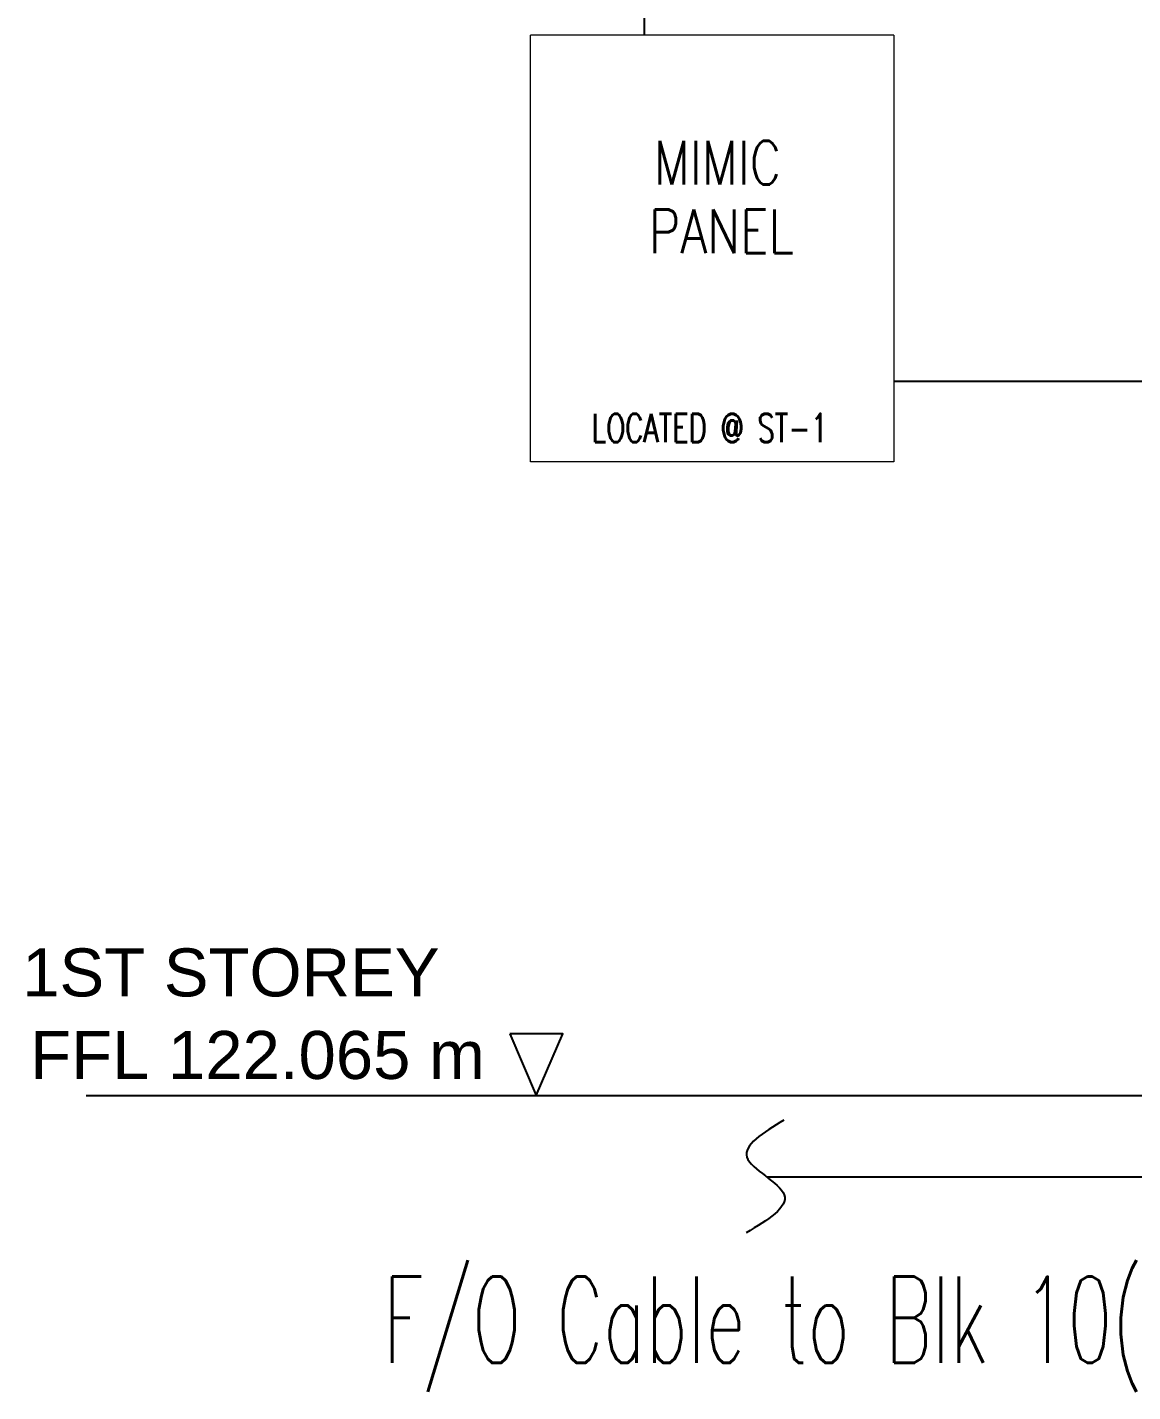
# Model space of a CAD drawing. Header units: millimetres. Extents: x 71430 to 138625, y 8510 to 33475.
# Drawn here: x 71430 to 74884, y 10094 to 14359 of the extents above; entities that cross this region are included whole.
import ezdxf
from ezdxf.enums import TextEntityAlignment as Align

# ---------------------------------------------------------------- set-up
doc = ezdxf.new("R2010")
doc.units = ezdxf.units.MM
for name, color, linetype in [('ARCHI', 135, 'Continuous'), ('LEVEL', 7, 'Continuous'), ('M-FIRECABLE_E-', 1, 'Continuous')]:
    doc.layers.add(name, color=color, linetype=linetype)
doc.layers.add('M-_FIREALAM_E-N', color=1, linetype='Continuous', lineweight=0)
doc.layers.add('NWFA-PANEL', color=1, linetype='Continuous', lineweight=0)
doc.styles.add('simplex', font='simplex_.ttf', dxfattribs={"height": 600})
doc.styles.add('SIMPLEX_PSE', font='simplex.shx', dxfattribs={"width": 0.8})
doc.styles.get("Standard").update_dxf_attribs({"font": 'arial.ttf'})

msp = doc.modelspace()

# ---------------------------------------------------------------- linework, layer by layer
at = {"layer": 'ARCHI'}
msp.add_line((71614.4, 11019.9), (107839.2, 11019.9), dxfattribs=at)
at = {"layer": 'LEVEL'}
msp.add_lwpolyline([(72938.1, 11212.5), (73020.8, 11019.9), (73103.4, 11212.5)], close=True, dxfattribs=at)
at = {"layer": 'M-_FIREALAM_E-N', "color": 1}
for p, q in [((73002.7, 13001.1), (73002.7, 14334.4)), ((74137.9, 14334.4), (73002.7, 14334.4)), ((74137.9, 14334.4), (74137.9, 13000.8)), ((74137.9, 13001.1), (73002.7, 13001.1))]:
    msp.add_line(p, q, dxfattribs=at)
at = {"layer": 'M-FIRECABLE_E-'}
for p, q in [((73358.7, 14334.4), (73358.7, 19557.9)), ((74137.9, 13252.6), (75009.5, 13252.6)), ((75482.7, 10764.6), (73741.6, 10764.6))]:
    msp.add_line(p, q, dxfattribs=at)
msp.add_spline([(73794.2, 10942.3), (73678.6, 10826.7), (73795.6, 10709.7), (73676.8, 10590.9)], degree=3, dxfattribs=at)

# ---------------------------------------------------------------- texts
at = {"style": 'simplex', "width": 0.6}
msp.add_text('F/O Cable to Blk 10(4) ', height=270, dxfattribs=at).set_placement((72542.6, 10183.9))
at = {"layer": 'LEVEL'}
for s, p in [('1ST STOREY', (71414.5, 11329.6)), ('FFL 122.065 m', (71439.4, 11071.5))]:
    msp.add_text(s, height=150, dxfattribs=at).set_placement(p)
at = {"layer": 'M-_FIREALAM_E-N', "color": 7, "style": 'SIMPLEX_PSE', "width": 0.8}
for s, p in [('MIMIC', (73587.2, 13935.5)), ('PANEL', (73599.4, 13721.5))]:
    msp.add_text(s, height=136.32, dxfattribs=at).set_placement(p, align=Align.MIDDLE)
at = {"layer": 'NWFA-PANEL', "color": 0, "style": 'simplex', "width": 0.7}
msp.add_text('LOCATED @ ST-1', height=89.443, dxfattribs=at).set_placement((73563.1, 13106.4, -0.1), align=Align.MIDDLE)

doc.saveas('drawing.dxf')
